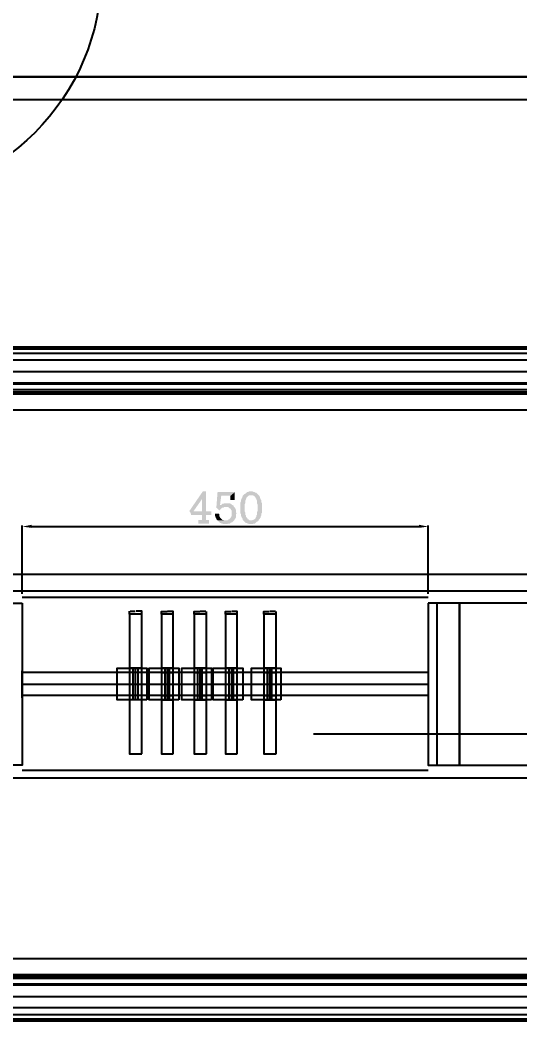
# Model space of a CAD drawing. Header units: feet. Extents: x -99009 to 3252343, y -11094690 to 9035152.
# Drawn here: x 1670609 to 1671163, y -1051573 to -1050455 of the extents above; entities that cross this region are included whole.
import ezdxf

# ---------------------------------------------------------------- set-up
doc = ezdxf.new("R2010")
doc.units = ezdxf.units.FT
doc.linetypes.add('Continous', pattern=[0])
doc.linetypes.add('HIDDEN', pattern=[0.375, 0.25, -0.125])
doc.layers.add('BOR', color=6, linetype='Continous')
doc.layers.add('TEXT DETAILS', color=190, linetype='Continuous')
doc.styles.add('CALIBRI', font='calibri.ttf', dxfattribs={"width": 0.8})

# ---------------------------------------------------------------- blocks, each defined once
blk = doc.blocks.new('W')
at = {"layer": 'TEXT DETAILS', "linetype": 'HIDDEN', "ltscale": 0.5}
blk.add_lwpolyline([(0, 0), (0, -500)], dxfattribs=at)
at = {"layer": 'TEXT DETAILS'}
blk.add_circle((0, -753), 253, dxfattribs=at)
at = {"layer": 'TEXT DETAILS', "insert": (0, -753), "char_height": 250, "width": 261.905, "attachment_point": 5, "style": 'CALIBRI'}
blk.add_mtext('W', dxfattribs=at)

msp = doc.modelspace()

# ---------------------------------------------------------------- hatches: boundary and pattern name
at = {"layer": 'BOR', "ltscale": 5}
for points in [[(1670814.8277, -1050977.88572), (1670811.41076, -1050977.88572), (1670796.37625, -1050999.7541), (1670797.05963, -1051000.43749), (1670797.74302, -1051001.12088), (1670797.74302, -1051001.80426), (1670798.42641, -1051003.17104), (1670798.42641, -1051003.85443), (1670810.72737, -1051003.85443), (1670810.72737, -1051009.32152), (1670806.62705, -1051009.32152), (1670806.62705, -1051013.42184), (1670818.24463, -1051013.42184), (1670818.24463, -1051009.32152), (1670814.8277, -1051009.32152), (1670814.8277, -1051003.85443), (1670820.97818, -1051003.85443), (1670820.97818, -1050999.7541), (1670801.15996, -1050999.7541), (1670810.72737, -1050986.08636)], [(1670814.8277, -1050977.88572), (1670810.72737, -1050986.08636), (1670810.72737, -1050999.7541), (1670801.15996, -1050999.7541), (1670814.8277, -1050999.7541)], [(1670846.94689, -1050978.56911), (1670827.81205, -1050978.56911), (1670826.44528, -1050996.33717), (1670827.12866, -1050996.33717), (1670827.81205, -1050997.02056), (1670828.49544, -1050997.70394), (1670829.17882, -1050998.38733), (1670829.86221, -1050999.07072), (1670830.5456, -1050998.38733), (1670831.22898, -1050997.70394), (1670831.91237, -1050997.02056), (1670832.59576, -1050996.33717), (1670833.27915, -1050995.65378), (1670834.64592, -1050995.65378), (1670835.32931, -1050994.97039), (1670846.2635, -1050994.97039), (1670845.58011, -1050994.28701), (1670845.58011, -1050993.60362), (1670830.5456, -1050992.92023), (1670831.91237, -1050982.66943), (1670842.16318, -1050982.66943)], [(1670846.94689, -1050978.56911), (1670842.16318, -1050982.66943), (1670842.16318, -1050987.45314), (1670846.94689, -1050987.45314)], [(1670856.5143, -1050981.98604), (1670855.83092, -1050982.66943), (1670855.83092, -1050983.35282), (1670855.14753, -1050984.0362), (1670855.14753, -1050984.71959), (1670854.46414, -1050985.40298), (1670854.46414, -1050986.08636), (1670853.78076, -1050987.45314), (1670853.78076, -1050988.81991), (1670853.09737, -1050990.18669), (1670853.09737, -1051001.80426), (1670853.78076, -1051003.17104), (1670853.78076, -1051005.2212), (1670854.46414, -1051005.90459), (1670854.46414, -1051006.58797), (1670855.14753, -1051007.27136), (1670855.83092, -1051008.63813), (1670855.83092, -1051009.32152), (1670856.5143, -1051010.00491), (1670857.19769, -1051010.6883), (1670857.88108, -1051011.37168), (1670858.56446, -1051012.05507), (1670859.24785, -1051012.73846), (1670859.93124, -1051012.73846), (1670861.29801, -1051013.42184), (1670861.9814, -1051013.42184), (1670862.66479, -1051014.10523), (1670866.76511, -1051014.10523), (1670867.4485, -1051013.42184), (1670869.49866, -1051013.42184), (1670870.18204, -1051012.73846), (1670870.86543, -1051012.05507), (1670871.54882, -1051011.37168), (1670872.91559, -1051010.6883), (1670873.59898, -1051010.00491), (1670863.34817, -1051010.00491), (1670862.66479, -1051009.32152), (1670861.9814, -1051008.63813), (1670861.29801, -1051008.63813), (1670860.61463, -1051007.27136), (1670859.93124, -1051006.58797), (1670859.24785, -1051005.90459), (1670859.24785, -1051004.53781), (1670858.56446, -1051003.85443), (1670858.56446, -1051001.12088), (1670857.88108, -1050999.7541), (1670857.88108, -1050995.65378), (1670857.88108, -1050992.23685), (1670858.56446, -1050990.87007), (1670858.56446, -1050988.13652), (1670859.24785, -1050986.76975), (1670859.24785, -1050986.08636), (1670859.93124, -1050985.40298), (1670859.93124, -1050984.71959), (1670860.61463, -1050984.0362), (1670861.29801, -1050983.35282), (1670861.9814, -1050982.66943), (1670863.34817, -1050981.98604), (1670864.71495, -1050981.98604)], [(1670864.71495, -1050977.88572), (1670862.66479, -1050977.88572), (1670861.29801, -1050978.56911), (1670860.61463, -1050978.56911), (1670859.93124, -1050979.25249), (1670859.24785, -1050979.93588), (1670857.88108, -1050980.61927), (1670857.19769, -1050981.30265), (1670856.5143, -1050981.98604), (1670866.76511, -1050981.98604), (1670867.4485, -1050982.66943), (1670868.13188, -1050982.66943), (1670868.81527, -1050983.35282), (1670869.49866, -1050984.0362), (1670870.18204, -1050985.40298), (1670870.86543, -1050986.08636), (1670870.86543, -1050986.76975), (1670871.54882, -1050988.13652), (1670871.54882, -1050990.87007), (1670872.2322, -1050992.23685), (1670872.2322, -1050999.7541), (1670871.54882, -1051000.43749), (1670871.54882, -1051003.85443), (1670870.86543, -1051004.53781), (1670870.86543, -1051005.90459), (1670870.18204, -1051006.58797), (1670870.18204, -1051007.27136), (1670869.49866, -1051007.95475), (1670868.81527, -1051008.63813), (1670867.4485, -1051009.32152), (1670866.76511, -1051009.32152), (1670866.08172, -1051010.00491), (1670864.71495, -1051010.00491), (1670873.59898, -1051010.00491), (1670873.59898, -1051009.32152), (1670874.28237, -1051008.63813), (1670874.96575, -1051007.95475), (1670874.96575, -1051007.27136), (1670875.64914, -1051006.58797), (1670875.64914, -1051005.90459), (1670876.33253, -1051004.53781), (1670876.33253, -1051002.48765), (1670877.01591, -1051001.80426), (1670877.01591, -1050995.65378), (1670877.01591, -1050990.87007), (1670876.33253, -1050989.5033), (1670876.33253, -1050987.45314), (1670875.64914, -1050986.76975), (1670875.64914, -1050986.08636), (1670874.96575, -1050985.40298), (1670874.96575, -1050984.0362), (1670874.28237, -1050983.35282), (1670874.28237, -1050982.66943), (1670873.59898, -1050981.98604), (1670872.91559, -1050981.30265), (1670872.2322, -1050980.61927), (1670871.54882, -1050979.93588), (1670870.86543, -1050979.25249), (1670869.49866, -1050979.25249), (1670868.81527, -1050978.56911), (1670868.13188, -1050978.56911), (1670866.76511, -1050977.88572), (1670866.08172, -1050977.88572)], [(1670846.2635, -1050994.97039), (1670837.37947, -1050994.97039), (1670839.42963, -1050994.97039), (1670840.11302, -1050995.65378), (1670840.7964, -1050996.33717), (1670842.16318, -1050997.02056), (1670842.84656, -1050998.38733), (1670843.52995, -1050999.07072), (1670843.52995, -1051005.2212), (1670842.84656, -1051005.90459), (1670842.16318, -1051007.27136), (1670841.47979, -1051007.95475), (1670840.7964, -1051008.63813), (1670839.42963, -1051009.32152), (1670838.74624, -1051010.00491), (1670827.81205, -1051010.00491), (1670828.49544, -1051010.6883), (1670829.17882, -1051011.37168), (1670829.86221, -1051012.05507), (1670830.5456, -1051012.73846), (1670831.22898, -1051012.73846), (1670832.59576, -1051013.42184), (1670833.27915, -1051013.42184), (1670834.64592, -1051014.10523), (1670838.74624, -1051014.10523), (1670839.42963, -1051013.42184), (1670841.47979, -1051013.42184), (1670842.16318, -1051012.73846), (1670843.52995, -1051012.05507), (1670844.21334, -1051012.05507), (1670844.89672, -1051011.37168), (1670845.58011, -1051010.6883), (1670846.2635, -1051010.00491), (1670846.94689, -1051008.63813), (1670847.63027, -1051007.95475), (1670847.63027, -1051007.27136), (1670848.31366, -1051006.58797), (1670848.31366, -1051003.17104), (1670848.99705, -1051002.48765), (1670848.31366, -1051001.12088), (1670848.31366, -1050998.38733), (1670847.63027, -1050997.02056), (1670847.63027, -1050996.33717), (1670846.94689, -1050995.65378)], [(1670838.06285, -1050990.87007), (1670835.32931, -1050990.87007), (1670834.64592, -1050991.55346), (1670833.27915, -1050991.55346), (1670832.59576, -1050992.23685), (1670831.91237, -1050992.92023), (1670830.5456, -1050992.92023), (1670845.58011, -1050993.60362), (1670844.21334, -1050992.92023), (1670843.52995, -1050992.23685), (1670842.84656, -1050991.55346), (1670842.16318, -1050991.55346), (1670840.7964, -1050990.87007), (1670838.74624, -1050990.87007)], [(1670829.17882, -1051002.48765), (1670825.0785, -1051002.48765), (1670825.0785, -1051005.2212), (1670825.76189, -1051005.90459), (1670825.76189, -1051007.27136), (1670826.44528, -1051007.95475), (1670826.44528, -1051008.63813), (1670827.12866, -1051009.32152), (1670827.81205, -1051010.00491), (1670836.69608, -1051010.00491), (1670835.32931, -1051010.00491), (1670833.96253, -1051009.32152), (1670833.27915, -1051009.32152), (1670832.59576, -1051008.63813), (1670831.91237, -1051007.95475), (1670831.22898, -1051007.27136), (1670830.5456, -1051006.58797), (1670829.86221, -1051005.2212), (1670829.86221, -1051003.17104)]]:
    msp.add_hatch(color=3, dxfattribs=at).paths.add_polyline_path(points)

# ---------------------------------------------------------------- linework, layer by layer
at = {"layer": 'BOR', "color": 3, "ltscale": 5, "elevation": -86}
for points in [[(1672430.35455, -1050517.96627), (1669927.10799, -1050517.96627), (1669927.10799, -1052164.92893), (1672430.35455, -1052164.92893)], [(1669927.35455, -1050517.96627), (1672430.35455, -1050517.96627), (1672430.35455, -1052164.96627), (1669927.35455, -1052164.96627)], [(1672080.46041, -1050817.97316), (1670277.68552, -1050817.97316), (1670277.68552, -1051564.91515), (1672080.46041, -1051564.91515)], [(1672078.41025, -1050820.02332), (1670279.73568, -1050820.02332), (1670279.73568, -1051562.86499), (1672078.41025, -1051562.86499)], [(1670284.51939, -1050824.80703), (1670284.51939, -1051558.08128), (1672073.62654, -1051558.08128), (1672073.62654, -1050824.80703)], [(1672039.45719, -1051523.91193), (1672039.45719, -1050858.97638), (1670318.68874, -1050858.97638), (1670318.68874, -1051523.91193)], [(1672033.30671, -1051517.76145), (1672033.30671, -1050865.12687), (1670324.15583, -1050865.12687), (1670324.15583, -1051517.76145)], [(1672031.25655, -1051515.71128), (1672031.25655, -1050867.86041), (1670326.88938, -1050867.86041), (1670326.88938, -1051515.71128)], [(1672029.20639, -1051513.66112), (1672029.20639, -1050869.91057), (1670328.93954, -1050869.91057), (1670328.93954, -1051513.66112)], [(1671371.7881, -1051087.91103), (1671371.7881, -1050887.67864), (1670346.70761, -1050887.67864), (1670346.70761, -1051087.91103)], [(1670611.17837, -1051101.57877), (1670611.17837, -1051281.30955), (1670576.32564, -1051281.30955), (1670576.32564, -1051101.57877)], [(1671061.5304, -1051101.57877), (1671061.5304, -1051281.30955), (1671096.38314, -1051281.30955), (1671096.38314, -1051101.57877)], [(1671234.42731, -1051281.30955), (1671234.42731, -1051101.57877), (1671096.38314, -1051101.57877), (1671096.38314, -1051281.30955)], [(1670743.75545, -1051269.00858), (1670743.75545, -1051113.87973), (1670730.08771, -1051113.87973), (1670730.08771, -1051269.00858)], [(1670778.60819, -1051269.00858), (1670778.60819, -1051113.87973), (1670765.62383, -1051113.87973), (1670765.62383, -1051269.00858)], [(1670815.51108, -1051269.00858), (1670815.51108, -1051113.87973), (1670801.84334, -1051113.87973), (1670801.84334, -1051269.00858)], [(1670849.68043, -1051269.00858), (1670849.68043, -1051113.87973), (1670836.69608, -1051113.87973), (1670836.69608, -1051269.00858)], [(1670892.73381, -1051269.00858), (1670892.73381, -1051113.87973), (1670879.06607, -1051113.87973), (1670879.06607, -1051269.00858)], [(1670749.22255, -1051208.87052), (1670716.41997, -1051208.87052), (1670716.41997, -1051191.78585), (1670716.41997, -1051174.01779), (1670749.22255, -1051174.01779)], [(1670784.75867, -1051208.87052), (1670751.95609, -1051208.87052), (1670751.95609, -1051191.78585), (1670751.95609, -1051174.01779), (1670784.75867, -1051174.01779)], [(1670765.62383, -1051174.01779), (1670778.60819, -1051174.01779)], [(1670820.97818, -1051208.87052), (1670788.1756, -1051208.87052), (1670788.1756, -1051191.78585), (1670788.1756, -1051174.01779), (1670820.97818, -1051174.01779)], [(1670801.84334, -1051174.01779), (1670815.51108, -1051174.01779)], [(1670855.83092, -1051208.87052), (1670823.02834, -1051208.87052), (1670823.02834, -1051191.78585), (1670823.02834, -1051174.01779), (1670855.83092, -1051174.01779)], [(1670836.69608, -1051174.01779), (1670849.68043, -1051174.01779)], [(1670898.20091, -1051208.87052), (1670865.39833, -1051208.87052), (1670865.39833, -1051191.78585), (1670865.39833, -1051174.01779), (1670898.20091, -1051174.01779)], [(1670879.06607, -1051174.01779), (1670892.73381, -1051174.01779)], [(1670765.62383, -1051178.8015), (1670778.60819, -1051178.8015)], [(1670801.84334, -1051178.8015), (1670815.51108, -1051178.8015)], [(1670836.69608, -1051178.8015), (1670849.68043, -1051178.8015)], [(1670879.06607, -1051178.8015), (1670892.73381, -1051178.8015)], [(1670765.62383, -1051204.08682), (1670778.60819, -1051204.08682)], [(1670765.62383, -1051208.87052), (1670778.60819, -1051208.87052)], [(1670801.84334, -1051204.08682), (1670815.51108, -1051204.08682)], [(1670801.84334, -1051208.87052), (1670815.51108, -1051208.87052)], [(1670836.69608, -1051204.08682), (1670849.68043, -1051204.08682)], [(1670836.69608, -1051208.87052), (1670849.68043, -1051208.87052)], [(1670879.06607, -1051204.08682), (1670892.73381, -1051204.08682)], [(1670879.06607, -1051208.87052), (1670892.73381, -1051208.87052)], [(1671371.7881, -1051495.89306), (1671371.7881, -1051295.66067), (1670346.70761, -1051295.66067), (1670346.70761, -1051495.89306)]]:
    msp.add_lwpolyline(points, close=True, dxfattribs=at)
for points in [[(1669952.39331, -1050543.25159), (1672405.75262, -1050543.25159)], [(1672405.75262, -1050832.32429), (1669952.39331, -1050832.32429)], [(1672405.75262, -1050845.30864), (1669952.39331, -1050845.30864)], [(1672405.75262, -1050857.60961), (1669952.39331, -1050857.60961)], [(1670611.17837, -1051091.32796), (1670611.17837, -1051015.472)], [(1670621.42918, -1051016.83878), (1671051.2796, -1051016.83878)], [(1671061.5304, -1051091.32796), (1671061.5304, -1051015.472)], [(1670328.93954, -1051069.45958), (1672029.20639, -1051069.45958)], [(1671061.5304, -1051095.42828), (1670611.17837, -1051095.42828)], [(1671071.09782, -1051101.57877), (1671071.09782, -1051281.30955)], [(1670730.08771, -1051113.87973), (1670730.08771, -1051110.4628)], [(1670730.7711, -1051110.4628), (1670736.23819, -1051110.4628)], [(1670743.75545, -1051113.87973), (1670743.75545, -1051110.4628), (1670737.60497, -1051110.4628)], [(1670765.62383, -1051113.87973), (1670765.62383, -1051111.14618), (1670771.77432, -1051111.14618)], [(1670778.60819, -1051113.87973), (1670778.60819, -1051111.14618), (1670772.4577, -1051111.14618)], [(1670801.84334, -1051113.87973), (1670801.84334, -1051111.14618), (1670807.99383, -1051111.14618)], [(1670814.8277, -1051111.14618), (1670808.67721, -1051111.14618)], [(1670815.51108, -1051113.87973), (1670815.51108, -1051111.14618)], [(1670836.69608, -1051113.87973), (1670836.69608, -1051111.14618), (1670842.84656, -1051111.14618)], [(1670849.68043, -1051113.87973), (1670849.68043, -1051111.14618), (1670843.52995, -1051111.14618)], [(1670879.06607, -1051113.87973), (1670879.06607, -1051111.14618), (1670885.21656, -1051111.14618)], [(1670892.05043, -1051111.14618), (1670885.89994, -1051111.14618)], [(1670892.73381, -1051113.87973), (1670892.73381, -1051111.14618)], [(1670611.17837, -1051206.82036), (1670611.17837, -1051176.75134)], [(1670716.41997, -1051208.87052), (1670716.41997, -1051174.01779)], [(1670743.75545, -1051174.01779), (1670730.08771, -1051174.01779)], [(1670734.18803, -1051208.87052), (1670734.18803, -1051174.01779)], [(1670736.92158, -1051208.87052), (1670736.92158, -1051174.01779)], [(1670739.65513, -1051208.87052), (1670739.65513, -1051174.01779)], [(1670751.95609, -1051208.87052), (1670751.95609, -1051174.01779)], [(1670769.72416, -1051208.87052), (1670769.72416, -1051174.01779)], [(1670772.4577, -1051208.87052), (1670772.4577, -1051174.01779)], [(1670774.50786, -1051208.87052), (1670774.50786, -1051174.01779)], [(1670788.1756, -1051208.87052), (1670788.1756, -1051174.01779)], [(1670805.94367, -1051208.87052), (1670805.94367, -1051174.01779)], [(1670808.67721, -1051208.87052), (1670808.67721, -1051174.01779)], [(1670810.72737, -1051208.87052), (1670810.72737, -1051174.01779)], [(1670823.02834, -1051208.87052), (1670823.02834, -1051174.01779)], [(1670840.7964, -1051208.87052), (1670840.7964, -1051174.01779)], [(1670843.52995, -1051208.87052), (1670843.52995, -1051174.01779)], [(1670845.58011, -1051208.87052), (1670845.58011, -1051174.01779)], [(1670865.39833, -1051208.87052), (1670865.39833, -1051174.01779)], [(1670883.1664, -1051208.87052), (1670883.1664, -1051174.01779)], [(1670885.89994, -1051208.87052), (1670885.89994, -1051174.01779)], [(1670887.95011, -1051208.87052), (1670887.95011, -1051174.01779)], [(1671061.5304, -1051178.8015), (1670611.17837, -1051178.8015)], [(1670743.75545, -1051178.8015), (1670730.08771, -1051178.8015)], [(1671061.5304, -1051191.78585), (1670611.17837, -1051191.78585)], [(1670778.60819, -1051191.78585), (1670765.62383, -1051191.78585)], [(1670815.51108, -1051191.78585), (1670801.84334, -1051191.78585)], [(1670849.68043, -1051191.78585), (1670836.69608, -1051191.78585)], [(1670892.73381, -1051191.78585), (1670879.06607, -1051191.78585)], [(1671061.5304, -1051204.08682), (1670611.17837, -1051204.08682)], [(1670743.75545, -1051204.08682), (1670730.08771, -1051204.08682)], [(1670743.75545, -1051208.87052), (1670730.08771, -1051208.87052)], [(1670934.42042, -1051246.49415), (1672419.42036, -1051246.49415)], [(1671061.5304, -1051287.46003), (1670611.17837, -1051287.46003)], [(1672405.75262, -1051525.2787), (1669952.39331, -1051525.2787)], [(1672405.75262, -1051538.26306), (1669952.39331, -1051538.26306)], [(1672405.75262, -1051550.56402), (1669952.39331, -1051550.56402)]]:
    msp.add_lwpolyline(points, dxfattribs=at)
at = {"layer": 'BOR', "color": 3, "ltscale": 5}
for points in [[(1670621.42918, -1051014.78862, -86), (1670621.42918, -1051018.20555, -86), (1670611.17837, -1051016.83878, -86)], [(1671051.2796, -1051014.78862, -86), (1671051.2796, -1051018.20555, -86), (1671061.5304, -1051016.83878, -86)]]:
    msp.add_solid(points, dxfattribs=at)

# ---------------------------------------------------------------- block references
msp.add_blockref('W', (1670446.09425, -1049648.09856))

doc.saveas('drawing.dxf')
